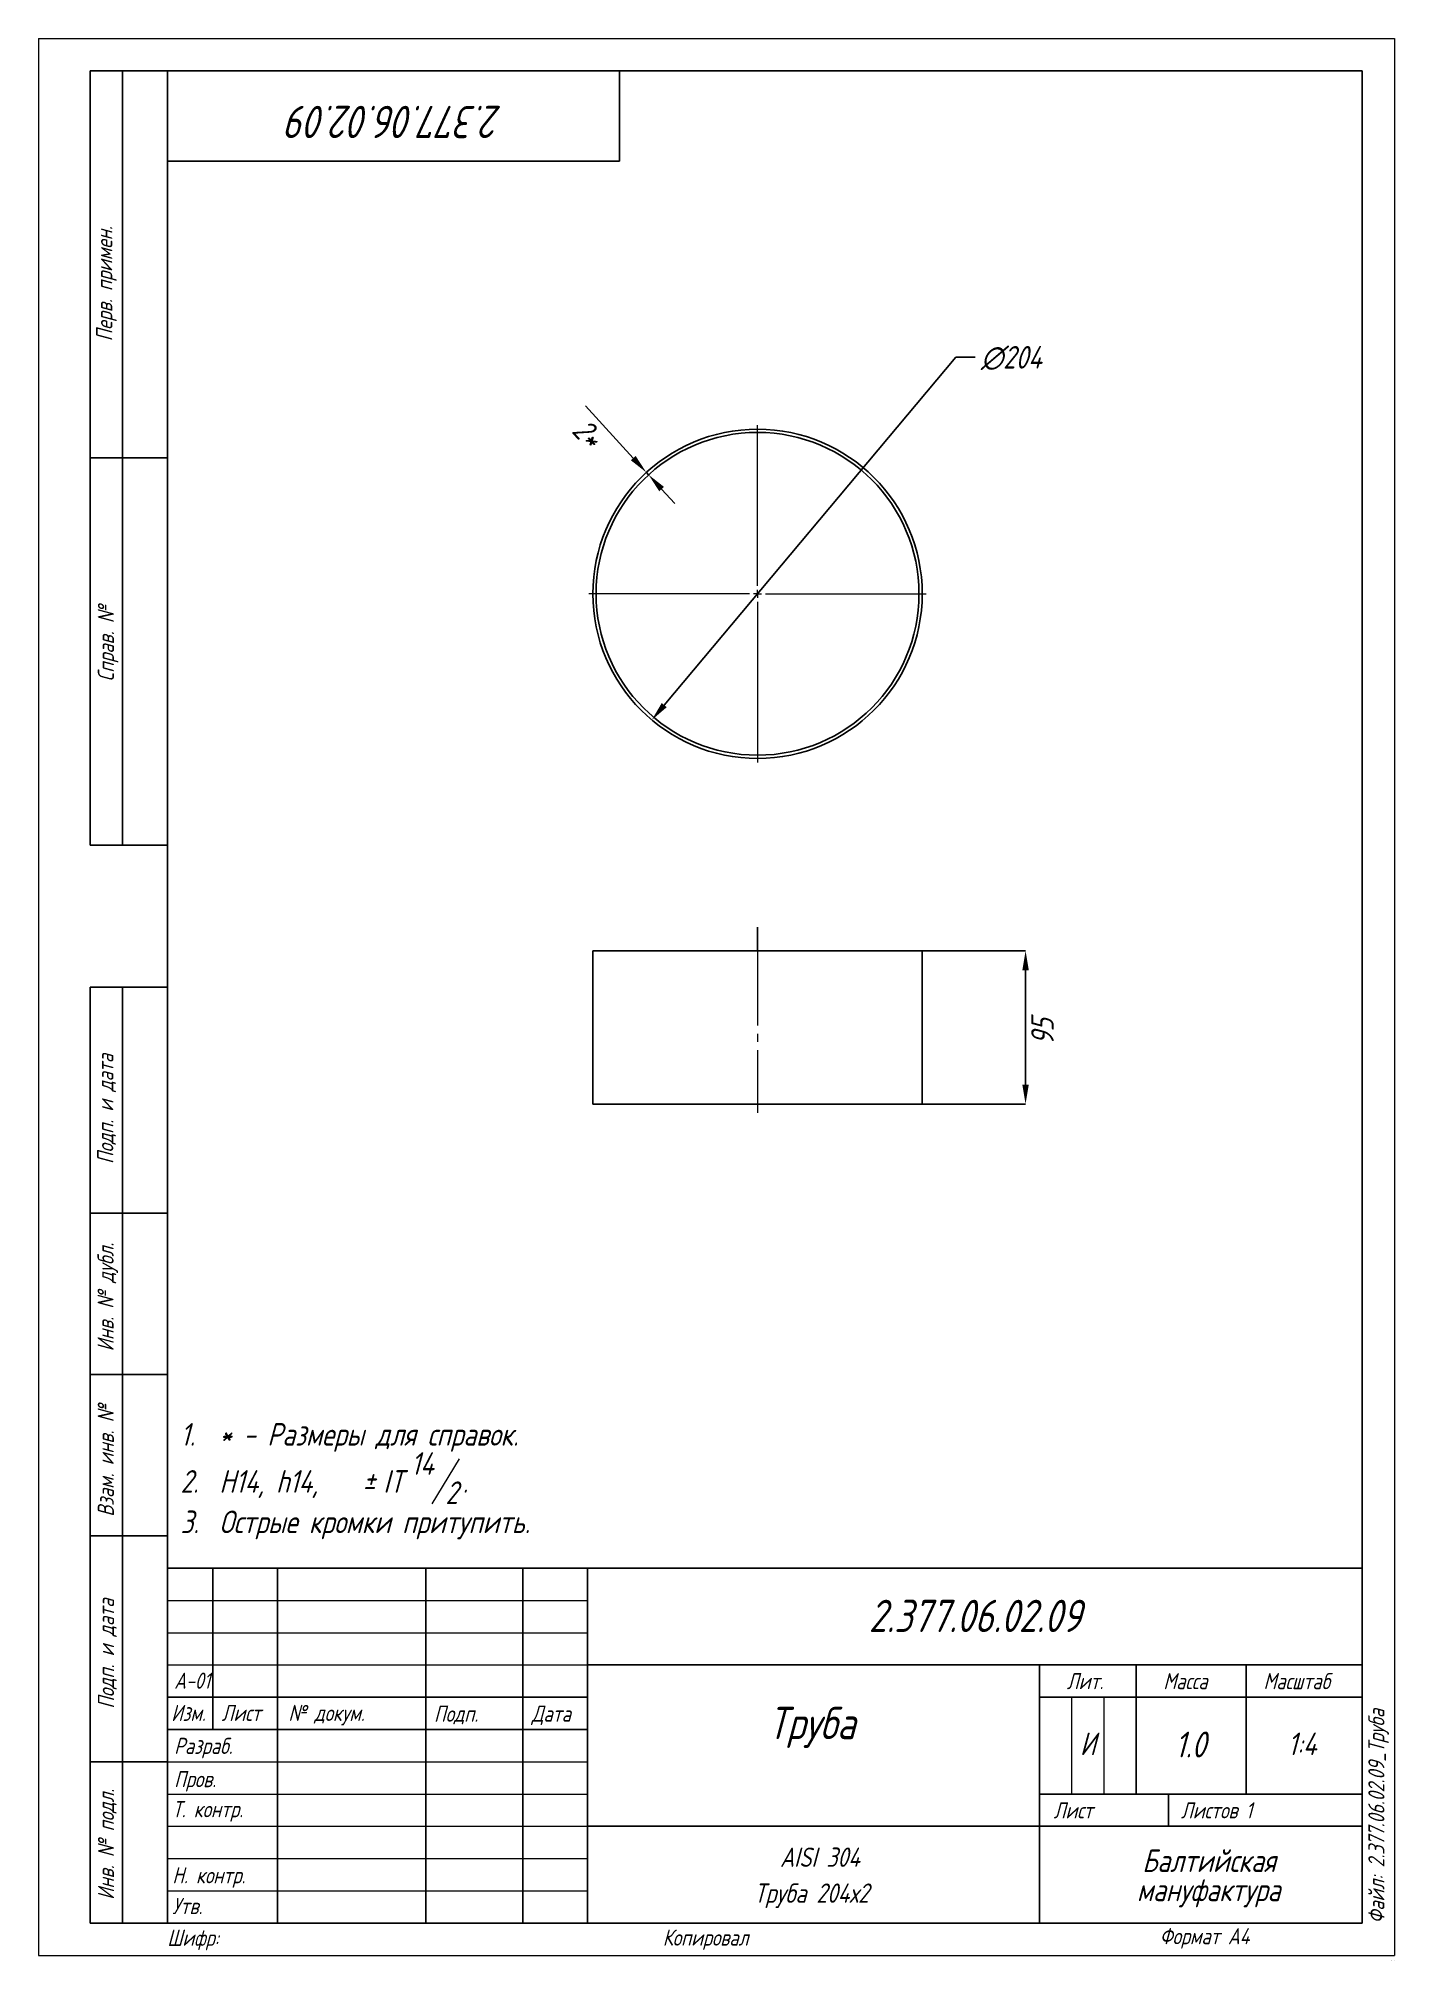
# Model space of a CAD drawing. Header units: millimetres. Extents: x 0 to 210, y -1 to 297.
import ezdxf

# ---------------------------------------------------------------- set-up
doc = ezdxf.new("R2010")
doc.units = ezdxf.units.MM
doc.linetypes.add('SLD-Осевая', pattern=[19.05, 15.24, -1.27, 1.27, -1.27])
doc.linetypes.add('SLD-Сплошная', pattern=[0])
doc.styles.add('SLDTEXTSTYLE0', font='', dxfattribs={"bigfont": 'bigfont'})
doc.styles.add('SLDTEXTSTYLE1', font='')
doc.styles.get('SLDTEXTSTYLE0').set_extended_font_data('ГОСТ тип А', italic=True)
doc.styles.get('SLDTEXTSTYLE1').set_extended_font_data('ГОСТ тип А', italic=True)
doc.dimstyles.new('SLDDIMSTYLE0', dxfattribs={"dimtxt": 3.5, "dimasz": 3, "dimexe": 0, "dimexo": 0.0625, "dimgap": 0.875, "dimtad": 0, "dimtih": 1, "dimtoh": 1, "dimdec": 1, "dimlfac": 4, "dimrnd": 1e-09, "dimzin": 12, "dimdsep": 46, "dimtxsty": 'SLDTEXTSTYLE1', "dimsah": 1, "dimcen": 0, "dimadec": 0, "dimazin": 3, "dimtfac": 1, "dimtmove": 0, "dimatfit": 3, "dimfxl": 1, "dimfrac": 2, "dimtolj": 1, "dimtzin": 12, "dimarcsym": 0})
doc.dimstyles.new('SLDDIMSTYLE1', dxfattribs={"dimtxt": 3.5, "dimasz": 3, "dimexe": 0, "dimexo": 0.0625, "dimgap": 0.875, "dimtad": 2, "dimdec": 1, "dimlfac": 4, "dimrnd": 1e-09, "dimzin": 12, "dimdsep": 46, "dimtxsty": 'SLDTEXTSTYLE1', "dimsah": 1, "dimcen": 0.09, "dimadec": 0, "dimazin": 3, "dimtfac": 1, "dimtmove": 0, "dimatfit": 0, "dimfxl": 1, "dimfrac": 2, "dimtolj": 1, "dimtzin": 12, "dimarcsym": 0})
doc.dimstyles.new('SLDDIMSTYLE2', dxfattribs={"dimtxt": 3.5, "dimasz": 3, "dimexe": 0, "dimexo": 0.0625, "dimgap": 0.875, "dimtad": 2, "dimdec": 1, "dimlfac": 4, "dimrnd": 1e-09, "dimzin": 12, "dimdsep": 46, "dimtxsty": 'SLDTEXTSTYLE1', "dimsah": 1, "dimcen": 0.09, "dimadec": 0, "dimazin": 3, "dimtfac": 1, "dimtofl": 0, "dimtmove": 0, "dimatfit": 3, "dimfxl": 1, "dimfrac": 2, "dimtolj": 1, "dimtzin": 12, "dimarcsym": 0})

# ---------------------------------------------------------------- blocks, each defined once
blk = doc.blocks.new('SW_NOTE_0')
at = {"color": 0, "linetype": 'SLD-Сплошная', "lineweight": 0}
blk.add_line((37.13, -1.02), (32.93, -8.02), dxfattribs=at)
at = {"color": 0, "linetype": 'Continuous', "lineweight": 0, "char_height": 3.5, "attachment_point": 1}
for s, insert, style in [('1.', (-6, 4.5), 'SLDTEXTSTYLE1'), ('* - Размеры для справок.', (0, 4.5), 'SLDTEXTSTYLE0'), ('2.', (-6, -2.79), 'SLDTEXTSTYLE1'), ('Н14, h14, ', (0, -2.79), 'SLDTEXTSTYLE0'), ('IT', (25.41, -2.79), 'SLDTEXTSTYLE1'), ('14', (29.68, -0.02), 'SLDTEXTSTYLE1'), ('%%p', (22.19, -2.79), 'SLDTEXTSTYLE1'), ('2', (35.03, -4.54), 'SLDTEXTSTYLE1'), ('.', (37.7, -2.79), 'SLDTEXTSTYLE1'), ('3.', (-6, -9.06), 'SLDTEXTSTYLE1'), ('Острые кромки притупить.', (0, -9.06), 'SLDTEXTSTYLE0')]:
    blk.add_mtext(s, dxfattribs=dict(at, insert=insert, style=style))
blk = doc.blocks.new('*D6')
at = {"color": 0, "linetype": 'SLD-Сплошная', "lineweight": -2, "transparency": 16777216}
for p, q in [((142.08, 247.6), (96.9, 193.71)), ((145.08, 247.6), (142.08, 247.6))]:
    blk.add_line(p, q, dxfattribs=at)
at = {"color": 0, "linetype": 'SLD-Сплошная', "transparency": 16777216}
blk.add_solid([(96.52, 194.03), (97.29, 193.39), (94.98, 191.41)], dxfattribs=at)
at = {"layer": 'Defpoints', "color": 0, "linetype": 'SLD-Сплошная', "transparency": 16777216}
for p in [(127.74, 230.5), (94.98, 191.41)]:
    blk.add_point(p, dxfattribs=at)
at = {"color": 0, "linetype": 'SLD-Сплошная', "lineweight": 18, "transparency": 16777216, "insert": (145.95, 249.35), "char_height": 3.5, "attachment_point": 1, "style": 'SLDTEXTSTYLE1'}
blk.add_mtext('\\A1;∅204', dxfattribs=at)
blk = doc.blocks.new('*D7')
at = {"color": 0, "linetype": 'SLD-Сплошная', "lineweight": -2, "transparency": 16777216}
for p, q in [((92.11, 231.98), (84.69, 240.09)), ((94.09, 229.72), (94.14, 229.76)), ((94.48, 229.4), (94.14, 229.76)), ((94.43, 229.35), (94.48, 229.4)), ((96.5, 227.18), (98.53, 224.97))]:
    blk.add_line(p, q, dxfattribs=at)
at = {"color": 0, "linetype": 'SLD-Сплошная', "transparency": 16777216}
for points in [[(92.48, 232.31), (91.74, 231.64), (94.14, 229.76)], [(96.87, 227.52), (96.13, 226.84), (94.48, 229.4)]]:
    blk.add_solid(points, dxfattribs=at)
at = {"layer": 'Defpoints', "color": 0, "linetype": 'SLD-Сплошная', "transparency": 16777216}
for p in [(94.14, 229.76), (94.14, 229.76), (94.48, 229.4)]:
    blk.add_point(p, dxfattribs=at)
at = {"color": 0, "linetype": 'SLD-Сплошная', "lineweight": 18, "transparency": 16777216, "insert": (86.32, 237.01), "char_height": 3.5, "attachment_point": 2, "rotation": 312.4726, "style": 'SLDTEXTSTYLE1'}
blk.add_mtext('\\A1;2*', dxfattribs=at)
blk = doc.blocks.new('SW_CENTERMARKSYMBOL_0')
at = {"color": 0, "linetype": 'SLD-Сплошная', "lineweight": 18}
for p, q in [((0, 1.25), (0, 26.125)), ((-1.25, 0), (-26.125, 0)), ((0, 0), (-0.625, 0)), ((0, 0), (0, 0.625)), ((0, 0), (0, -0.625)), ((0, 0), (0.625, 0)), ((1.25, 0), (26.125, 0)), ((0, -1.25), (0, -26.125))]:
    blk.add_line(p, q, dxfattribs=at)
blk = doc.blocks.new('*D8')
at = {"color": 0, "linetype": 'SLD-Сплошная', "lineweight": -2, "transparency": 16777216}
for p, q in [((136.42, 155.64), (152.86, 155.64)), ((152.86, 152.64), (152.86, 134.89)), ((136.92, 131.89), (152.86, 131.89))]:
    blk.add_line(p, q, dxfattribs=at)
at = {"color": 0, "linetype": 'SLD-Сплошная', "transparency": 16777216}
for points in [[(152.36, 152.64), (153.36, 152.64), (152.86, 155.64)], [(152.36, 134.89), (153.36, 134.89), (152.86, 131.89)]]:
    blk.add_solid(points, dxfattribs=at)
at = {"layer": 'Defpoints', "color": 0, "linetype": 'SLD-Сплошная', "transparency": 16777216}
for p in [(136.36, 155.64), (136.86, 131.89), (152.86, 131.89)]:
    blk.add_point(p, dxfattribs=at)
at = {"color": 0, "linetype": 'SLD-Сплошная', "lineweight": 18, "transparency": 16777216, "insert": (153.73, 143.12), "char_height": 3.5, "attachment_point": 2, "rotation": 90, "style": 'SLDTEXTSTYLE1'}
blk.add_mtext('\\A1;95', dxfattribs=at)

msp = doc.modelspace()

# ---------------------------------------------------------------- linework, layer by layer
at = {"color": 7, "linetype": 'SLD-Сплошная', "lineweight": 18}
for p, q in [((0, 297), (210, 297)), ((0, 297), (0, 0)), ((210, 297), (210, 0)), ((20, 55), (85, 55)), ((20, 50), (85, 50)), ((20, 45), (85, 45)), ((160, 40), (160, 25)), ((165, 40), (165, 25)), ((20, 30), (85, 30)), ((20, 25), (85, 25)), ((20, 20), (85, 20)), ((20, 15), (85, 15)), ((20, 10), (85, 10)), ((0, 0), (210, 0))]:
    msp.add_line(p, q, dxfattribs=at)
at = {"color": 7, "linetype": 'SLD-Сплошная', "lineweight": 25}
for p, q in [((8, 292), (20, 292)), ((8, 292), (8, 172)), ((13, 292), (13, 172)), ((20, 5), (20, 292)), ((20, 292), (205, 292)), ((20, 278), (20, 292)), ((20, 292), (90, 292)), ((20, 292), (20, 172)), ((90, 278), (90, 292)), ((90, 292), (157, 292)), ((205, 5), (205, 292)), ((20, 278), (90, 278)), ((8, 232), (20, 232)), ((85.857, 210.955), (85.857, 210.955)), ((136.857, 210.955), (136.857, 210.955)), ((8, 172), (20, 172)), ((85.857, 155.635), (85.857, 131.885)), ((136.857, 131.885), (136.857, 155.635)), ((8, 150), (20, 150)), ((8, 150), (8, 5)), ((13, 150), (13, 5)), ((20, 150), (20, 5)), ((8, 115), (20, 115)), ((8, 90), (20, 90)), ((205, 68), (205, 60)), ((8, 65), (20, 65)), ((20, 5), (20, 60)), ((20, 60), (205, 60)), ((27, 35), (27, 60)), ((37, 60), (37, 5)), ((60, 60), (60, 5)), ((75, 60), (75, 5)), ((85, 5), (85, 60)), ((205, 5), (205, 60)), ((85, 45), (205, 45)), ((155, 45), (155, 5)), ((170, 25), (170, 45)), ((187, 25), (187, 45)), ((20, 40), (85, 40)), ((155, 40), (205, 40)), ((20, 35), (85, 35)), ((8, 30), (20, 30)), ((155, 25), (205, 25)), ((175, 25), (175, 20)), ((85, 20), (205, 20)), ((8, 5), (20, 5)), ((20, 5), (205, 5)), ((20, 5), (205, 5))]:
    msp.add_line(p, q, dxfattribs=at)
at = {"color": 7, "linetype": 'SLD-Осевая', "lineweight": 18}
for p, q in [((111.357, 155.635), (111.357, 159.304)), ((111.357, 159.304), (111.357, 130.531))]:
    msp.add_line(p, q, dxfattribs=at)
at = {"color": 7, "linetype": 'SLD-Сплошная', "lineweight": 25, "flags": 128}
for points in [[(136.857, 155.635), (136.855, 155.635), (136.797, 155.635), (136.664, 155.635), (136.456, 155.635), (136.173, 155.635), (135.815, 155.635), (135.385, 155.635), (134.882, 155.635), (134.31, 155.635), (133.669, 155.635), (132.962, 155.635), (132.19, 155.635), (131.355, 155.635), (130.462, 155.635), (129.511, 155.635), (128.506, 155.635), (127.45, 155.635), (126.345, 155.635), (125.196, 155.635), (124.006, 155.635), (122.778, 155.635), (121.516, 155.635), (120.224, 155.635), (118.905, 155.635), (117.563, 155.635), (116.204, 155.635), (114.829, 155.635), (113.444, 155.635), (112.053, 155.635), (110.66, 155.635), (109.269, 155.635), (107.885, 155.635), (106.51, 155.635), (105.15, 155.635), (103.809, 155.635), (102.49, 155.635), (101.198, 155.635), (99.936, 155.635), (98.708, 155.635), (97.517, 155.635), (96.368, 155.635), (95.264, 155.635), (94.208, 155.635), (93.203, 155.635), (92.252, 155.635), (91.358, 155.635), (90.524, 155.635), (89.752, 155.635), (89.045, 155.635), (88.404, 155.635), (87.831, 155.635), (87.329, 155.635), (86.899, 155.635), (86.541, 155.635), (86.258, 155.635), (86.049, 155.635), (85.916, 155.635), (85.859, 155.635), (85.857, 155.635)], [(111.357, 131.885), (112.749, 131.885), (114.138, 131.885), (115.518, 131.885), (116.886, 131.885), (118.237, 131.885), (119.567, 131.885), (120.873, 131.885), (122.151, 131.885), (123.397, 131.885), (124.606, 131.885), (125.776, 131.885), (126.903, 131.885), (127.984, 131.885), (129.015, 131.885), (129.993, 131.885), (130.916, 131.885), (131.78, 131.885), (132.584, 131.885), (133.324, 131.885), (133.998, 131.885), (134.605, 131.885), (135.142, 131.885), (135.609, 131.885), (136.003, 131.885), (136.324, 131.885), (136.57, 131.885), (136.74, 131.885), (136.835, 131.885), (136.855, 131.885), (136.797, 131.885), (136.664, 131.885), (136.456, 131.885), (136.173, 131.885), (135.815, 131.885), (135.385, 131.885), (134.882, 131.885), (134.31, 131.885), (133.669, 131.885), (132.962, 131.885), (132.19, 131.885), (131.355, 131.885), (130.462, 131.885), (129.511, 131.885), (128.506, 131.885), (127.45, 131.885), (126.345, 131.885), (125.196, 131.885), (124.006, 131.885), (122.778, 131.885), (121.516, 131.885), (120.224, 131.885), (118.905, 131.885), (117.563, 131.885), (116.204, 131.885), (114.829, 131.885), (113.444, 131.885), (112.053, 131.885), (110.66, 131.885), (109.269, 131.885), (107.885, 131.885), (106.51, 131.885), (105.15, 131.885), (103.809, 131.885), (102.49, 131.885), (101.198, 131.885), (99.936, 131.885), (98.708, 131.885), (97.517, 131.885), (96.368, 131.885), (95.264, 131.885), (94.208, 131.885), (93.203, 131.885), (92.252, 131.885), (91.358, 131.885), (90.524, 131.885), (89.752, 131.885), (89.045, 131.885), (88.404, 131.885), (87.831, 131.885), (87.329, 131.885), (86.899, 131.885), (86.541, 131.885), (86.258, 131.885), (86.049, 131.885), (85.916, 131.885), (85.859, 131.885), (85.878, 131.885), (85.973, 131.885), (86.144, 131.885), (86.39, 131.885), (86.711, 131.885), (87.105, 131.885), (87.571, 131.885), (88.109, 131.885), (88.716, 131.885), (89.39, 131.885), (90.13, 131.885), (90.934, 131.885), (91.798, 131.885), (92.721, 131.885), (93.699, 131.885), (94.73, 131.885), (95.81, 131.885), (96.937, 131.885), (98.107, 131.885), (99.317, 131.885), (100.563, 131.885), (101.84, 131.885), (103.146, 131.885), (104.477, 131.885), (105.828, 131.885), (107.196, 131.885), (108.576, 131.885), (109.964, 131.885), (111.357, 131.885)], [(111.357, 131.885), (112.746, 131.885), (114.131, 131.885), (115.508, 131.885), (116.871, 131.885), (118.218, 131.885), (119.544, 131.885), (120.844, 131.885), (122.114, 131.885), (123.352, 131.885), (124.552, 131.885), (125.712, 131.885), (126.827, 131.885), (127.895, 131.885), (128.911, 131.885), (129.873, 131.885), (130.778, 131.885), (131.623, 131.885), (132.405, 131.885), (133.122, 131.885), (133.772, 131.885), (134.353, 131.885), (134.862, 131.885), (135.299, 131.885), (135.662, 131.885), (135.95, 131.885), (136.161, 131.885), (136.297, 131.885), (136.354, 131.885), (136.335, 131.885), (136.239, 131.885), (136.065, 131.885), (135.815, 131.885), (135.49, 131.885), (135.09, 131.885), (134.617, 131.885), (134.071, 131.885), (133.456, 131.885), (132.772, 131.885), (132.022, 131.885), (131.208, 131.885), (130.333, 131.885), (129.399, 131.885), (128.41, 131.885), (127.367, 131.885), (126.276, 131.885), (125.138, 131.885), (123.957, 131.885), (122.738, 131.885), (121.483, 131.885), (120.197, 131.885), (118.884, 131.885), (117.547, 131.885), (116.192, 131.885), (114.821, 131.885), (113.44, 131.885), (112.052, 131.885), (110.662, 131.885), (109.274, 131.885), (107.893, 131.885), (106.522, 131.885), (105.167, 131.885), (103.83, 131.885), (102.517, 131.885), (101.231, 131.885), (99.976, 131.885), (98.757, 131.885), (97.576, 131.885), (96.438, 131.885), (95.346, 131.885), (94.304, 131.885), (93.314, 131.885), (92.381, 131.885), (91.505, 131.885), (90.692, 131.885), (89.942, 131.885), (89.258, 131.885), (88.642, 131.885), (88.097, 131.885), (87.624, 131.885), (87.224, 131.885), (86.898, 131.885), (86.649, 131.885), (86.475, 131.885), (86.379, 131.885), (86.359, 131.885), (86.417, 131.885), (86.552, 131.885), (86.764, 131.885), (87.052, 131.885), (87.415, 131.885), (87.851, 131.885), (88.361, 131.885), (88.941, 131.885), (89.591, 131.885), (90.308, 131.885), (91.091, 131.885), (91.936, 131.885), (92.84, 131.885), (93.803, 131.885), (94.819, 131.885), (95.886, 131.885), (97.002, 131.885), (98.161, 131.885), (99.362, 131.885), (100.599, 131.885), (101.87, 131.885), (103.17, 131.885), (104.496, 131.885), (105.842, 131.885), (107.206, 131.885), (108.582, 131.885), (109.968, 131.885), (111.357, 131.885)]]:
    msp.add_lwpolyline(points, dxfattribs=at)
at = {"color": 7, "linetype": 'SLD-Сплошная', "lineweight": 25}
for radius in [25.5, 25]:
    msp.add_circle((111.357, 210.955), radius, dxfattribs=at)
for radius, start, end in [(25, 0, 180), (25.5, 180, 270), (25.5, 270, 0)]:
    msp.add_arc((111.357, 210.955), radius, start, end, dxfattribs=at)

# ---------------------------------------------------------------- block references
at = {"color": 7, "linetype": 'SLD-Сплошная', "lineweight": 18}
msp.add_blockref('SW_CENTERMARKSYMBOL_0', (111.357, 210.952), dxfattribs=at)
at = {"color": 7, "linetype": 'Continuous', "lineweight": 0}
msp.add_blockref('SW_NOTE_0', (28, 77.979), dxfattribs=at)

# ---------------------------------------------------------------- texts
for s, insert, char_height, attachment_point, rotation, style in [('2.377.06.02.09', (55.363, 281.564), 5, 2, 180, 'SLDTEXTSTYLE1'), ('Перв. примен.', (8.937, 250.076), 2.5, 1, 90, 'SLDTEXTSTYLE0'), ('Справ. №', (9.196, 197.376), 2.5, 1, 90, 'SLDTEXTSTYLE0'), ('Подп. и дата', (9.102, 122.618), 2.5, 1, 90, 'SLDTEXTSTYLE0'), ('Инв. № дубл.', (9.144, 93.587), 2.5, 1, 90, 'SLDTEXTSTYLE0'), ('Взам. инв. №', (9.177, 67.975), 2.5, 1, 90, 'SLDTEXTSTYLE0'), ('Подп. и дата', (9.22, 38.226), 2.5, 1, 90, 'SLDTEXTSTYLE0'), ('Файл: 2.377.06.02.09_Труба', (205.937, 4.941), 2.5, 1, 90, 'SLDTEXTSTYLE0'), ('Инв. № подл.', (9.205, 8.609), 2.5, 1, 90, 'SLDTEXTSTYLE0')]:
    msp.add_mtext(s, dxfattribs=dict(at, insert=insert, char_height=char_height, attachment_point=attachment_point, rotation=rotation, style=style))
for s, insert, char_height, attachment_point, style in [('2.377.06.02.09', (145.017, 55.101), 5, 2, 'SLDTEXTSTYLE1'), ('А-01', (21.018, 43.815), 2.5, 1, 'SLDTEXTSTYLE0'), ('Лит.', (159.241, 43.743), 2.5, 1, 'SLDTEXTSTYLE0'), ('Масса', (174.197, 43.743), 2.5, 1, 'SLDTEXTSTYLE0'), ('Масштаб', (189.706, 43.743), 2.5, 1, 'SLDTEXTSTYLE0'), ('Изм.', (20.563, 38.821), 2.5, 1, 'SLDTEXTSTYLE0'), ('Лист', (28.365, 38.821), 2.5, 1, 'SLDTEXTSTYLE0'), ('№ докум.', (38.707, 38.821), 2.5, 1, 'SLDTEXTSTYLE0'), ('Подп.', (61.26, 38.698), 2.5, 1, 'SLDTEXTSTYLE0'), ('Дата', (76.379, 38.698), 2.5, 1, 'SLDTEXTSTYLE0'), ('Труба', (119.75, 38.502), 5, 2, 'SLDTEXTSTYLE0'), ('Разраб.', (21.018, 33.711), 2.5, 1, 'SLDTEXTSTYLE0'), ('И', (162.497, 34.533), 3.5, 2, 'SLDTEXTSTYLE0'), ('1.0', (178.389, 34.675), 4, 2, 'SLDTEXTSTYLE1'), ('1:4', (195.696, 34.533), 3.5, 2, 'SLDTEXTSTYLE1'), ('Пров.', (21.018, 28.564), 2.5, 1, 'SLDTEXTSTYLE0'), ('Т. контр.', (20.738, 23.902), 2.5, 1, 'SLDTEXTSTYLE0'), ('Лист', (157.205, 23.728), 2.5, 1, 'SLDTEXTSTYLE0'), ('Листов 1', (176.921, 23.728), 2.5, 1, 'SLDTEXTSTYLE0'), ('AISI 304', (121.014, 16.717), 3, 2, 'SLDTEXTSTYLE1'), ('Балтийская', (181.265, 16.422), 3.5, 2, 'SLDTEXTSTYLE0'), ('Н. контр.', (20.738, 13.669), 2.5, 1, 'SLDTEXTSTYLE0'), ('Труба 204х2', (119.706, 11.148), 3, 2, 'SLDTEXTSTYLE0'), ('мануфактура', (181.203, 11.901), 3.5, 2, 'SLDTEXTSTYLE0'), ('Утв.', (20.738, 8.895), 2.5, 1, 'SLDTEXTSTYLE0'), ('Шифр: ', (19.956, 3.976), 2.5, 1, 'SLDTEXTSTYLE0'), ('Копировал', (96.68, 4.011), 2.5, 1, 'SLDTEXTSTYLE0'), ('Формат A4', (173.631, 4.226), 2.5, 1, 'SLDTEXTSTYLE0'), ('Версия 3', (209.458, -0.671), 0.1, 1, 'SLDTEXTSTYLE0')]:
    msp.add_mtext(s, dxfattribs=dict(at, insert=insert, char_height=char_height, attachment_point=attachment_point, style=style))

# ---------------------------------------------------------------- dimensions: what is measured, and where the dimension line sits
at = {"color": 7, "linetype": 'SLD-Сплошная', "lineweight": 18}
dim = msp.add_diameter_dim_2p(p1=(127.738, 230.497), p2=(94.976, 191.413), dimstyle='SLDDIMSTYLE0', override={"dimlfac": 4}, dxfattribs=at)
dim.commit()
dim.dimension.update_dxf_attribs({"geometry": '*D6', "text_midpoint": (152.118, 247.602), "dimtype": 163})
dim = msp.add_linear_dim(base=(94.138, 229.764), p1=(94.476, 229.395), p2=(94.138, 229.764), angle=312.47261, text='<>*', dimstyle='SLDDIMSTYLE1', override={"dimlfac": 4}, dxfattribs=at)
dim.commit()
dim.dimension.update_dxf_attribs({"geometry": '*D7', "text_midpoint": (86.966, 237.598), "dimtype": 160})
dim = msp.add_linear_dim(base=(152.857, 131.885), p1=(136.357, 155.635), p2=(136.857, 131.885), angle=90, dimstyle='SLDDIMSTYLE2', override={"dimlfac": 4}, dxfattribs=at)
dim.commit()
dim.dimension.update_dxf_attribs({"geometry": '*D8', "text_midpoint": (152.857, 143.121), "dimtype": 160})

doc.saveas('drawing.dxf')
